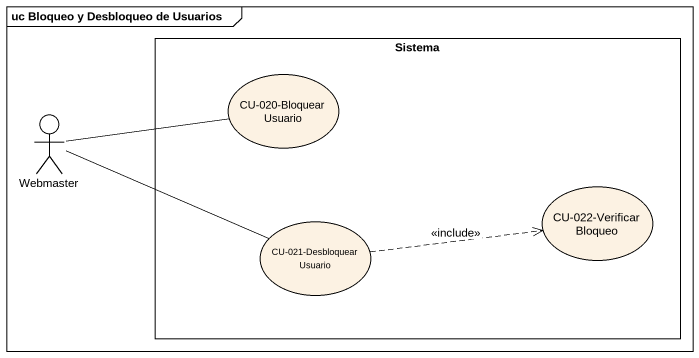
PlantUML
@startuml
mainframe uc Bloqueo y Desbloqueo de Usuarios
rectangle Sistema {
  usecase "CU-020-Bloquear Usuario" as CU_020_Bloquear_Usuario
  usecase "CU-021-Desbloquear Usuario" as CU_021_Desbloquear_Usuario
  usecase "CU-022-Verificar Bloqueo" as CU_022_Verificar_Bloqueo
}
actor Webmaster
Webmaster -right- CU_020_Bloquear_Usuario
Webmaster -right- CU_021_Desbloquear_Usuario
CU_021_Desbloquear_Usuario .right.> CU_022_Verificar_Bloqueo : <<include>>
@enduml
